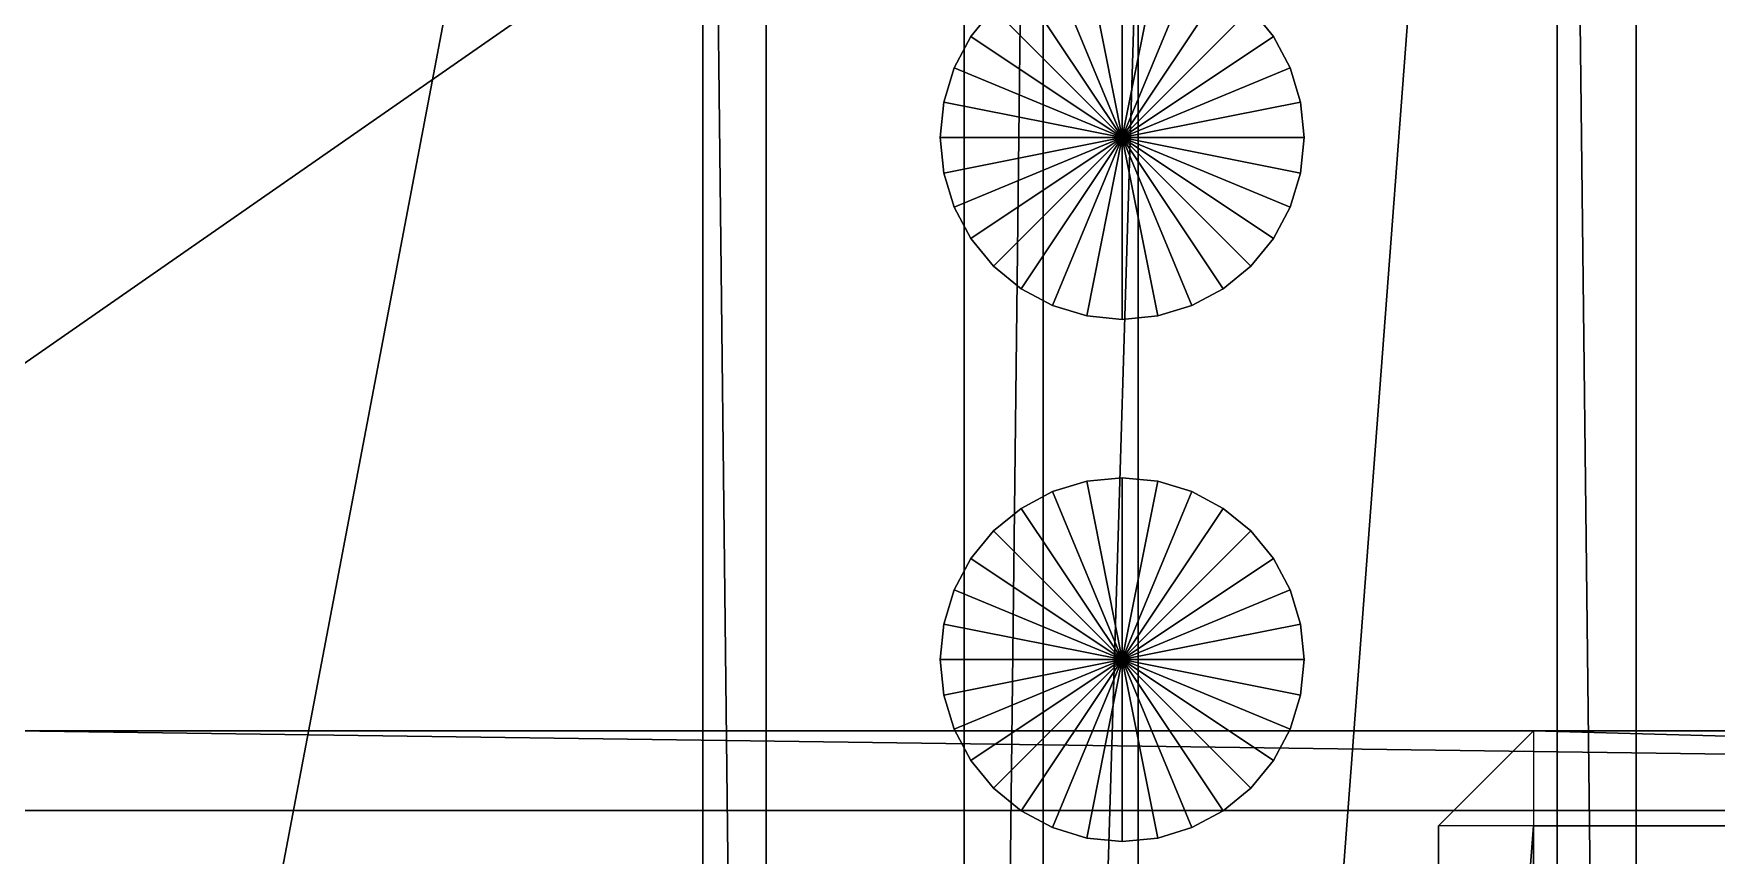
# Model space of a CAD drawing. Header units: millimetres. Extents: x -18 to 4450, y -985 to 970.
# Drawn here: x 332.4 to 545.1, y 74.2 to 178.1 of the extents above; entities that cross this region are included whole.
import ezdxf

# ---------------------------------------------------------------- set-up
doc = ezdxf.new("R2010")
doc.units = ezdxf.units.MM
for name, color, linetype in [('body__hood_center_raised_rib', 40, 'CONTINUOUS'), ('body__hood_closed_reference', 40, 'CONTINUOUS'), ('body__hood_crowned_closed_skin', 40, 'CONTINUOUS'), ('chassis__crossmember_1', 251, 'CONTINUOUS'), ('engine_bay__engine_block', 8, 'CONTINUOUS'), ('engine_bay__inline_six_intake_stack_5', 9, 'CONTINUOUS'), ('engine_bay__inline_six_intake_stack_6', 9, 'CONTINUOUS'), ('engine_bay__valve_cover', 9, 'CONTINUOUS'), ('mechanical_clearance__fan_radiator_clearance_envelope', 7, 'CONTINUOUS')]:
    doc.layers.add(name, color=color, linetype=linetype)

msp = doc.modelspace()

# ---------------------------------------------------------------- linework, layer by layer
at = {"layer": 'body__hood_center_raised_rib'}
for points in [[(330.080003, 90.000004, 1287.08005), (330.080003, 90.000004, 1314.919949), (1069.919944, 90.000004, 1314.919949)], [(330.080003, 90.000004, 1287.08005), (1069.919944, 90.000004, 1314.919949), (1069.919944, 90.000004, 1287.08005)], [(330.080003, 90.000004, 1287.08005), (330.080003, 79.920001, 1276.99995), (1069.919944, 79.920001, 1276.99995)], [(330.080003, 90.000004, 1287.08005), (1069.919944, 79.920001, 1276.99995), (1069.919944, 90.000004, 1287.08005)], [(330.080003, 90.000004, 1314.919949), (330.080003, 79.920001, 1325.000048), (1069.919944, 79.920001, 1325.000048)], [(330.080003, 90.000004, 1314.919949), (1069.919944, 79.920001, 1325.000048), (1069.919944, 90.000004, 1314.919949)], [(330.080003, -79.920001, 1325.000048), (1069.919944, -79.920001, 1325.000048), (1069.919944, 79.920001, 1325.000048)], [(330.080003, -79.920001, 1325.000048), (1069.919944, 79.920001, 1325.000048), (330.080003, 79.920001, 1325.000048)], [(330.080003, -79.920001, 1276.99995), (330.080003, 79.920001, 1276.99995), (1069.919944, 79.920001, 1276.99995)], [(330.080003, -79.920001, 1276.99995), (1069.919944, 79.920001, 1276.99995), (1069.919944, -79.920001, 1276.99995)]]:
    msp.add_3dface(points, dxfattribs=at)
at = {"layer": 'body__hood_closed_reference'}
for points in [[(237.979993, -687.020004, 1253.000021), (1142.019987, -687.020004, 1253.000021), (1142.019987, 687.020004, 1253.000021)], [(237.979993, -687.020004, 1253.000021), (1142.019987, 687.020004, 1253.000021), (237.979993, 687.020004, 1253.000021)], [(237.979993, -687.020004, 1215.000033), (237.979993, 687.020004, 1215.000033), (1142.019987, 687.020004, 1215.000033)], [(237.979993, -687.020004, 1215.000033), (1142.019987, 687.020004, 1215.000033), (1142.019987, -687.020004, 1215.000033)]]:
    msp.add_3dface(points, dxfattribs=at)
at = {"layer": 'body__hood_crowned_closed_skin'}
for points in [[(135.000005, 0, 1256.000042), (1057.999969, 0, 1322.000027), (1057.999969, 642.00002, 1296.000004)], [(135.000005, 0, 1256.000042), (1057.999969, 642.00002, 1296.000004), (135.000005, 642.00002, 1230.000019)], [(135.000005, 0, 1235.999942), (135.000005, 642.00002, 1210.000038), (1057.999969, 642.00002, 1276.000023)], [(135.000005, 0, 1235.999942), (1057.999969, 642.00002, 1276.000023), (1057.999969, 0, 1302.000046)]]:
    msp.add_3dface(points, dxfattribs=at)
at = {"layer": 'chassis__crossmember_1'}
for points in [[(449.999988, -430.000007, 465.000004), (449.999988, -430.000007, 540.000021), (449.999988, 430.000007, 540.000021)], [(449.999988, -430.000007, 465.000004), (449.999988, 430.000007, 540.000021), (449.999988, 430.000007, 465.000004)], [(449.999988, -430.000007, 465.000004), (460.000008, -430.000007, 455.000013), (460.000008, 430.000007, 455.000013)], [(449.999988, -430.000007, 465.000004), (460.000008, 430.000007, 455.000013), (449.999988, 430.000007, 465.000004)], [(449.999988, -430.000007, 540.000021), (460.000008, -430.000007, 550.000012), (460.000008, 430.000007, 550.000012)], [(449.999988, -430.000007, 540.000021), (460.000008, 430.000007, 550.000012), (449.999988, 430.000007, 540.000021)], [(460.000008, -430.000007, 550.000012), (524.999976, -430.000007, 550.000012), (524.999976, 430.000007, 550.000012)], [(460.000008, -430.000007, 550.000012), (524.999976, 430.000007, 550.000012), (460.000008, 430.000007, 550.000012)], [(460.000008, -430.000007, 455.000013), (460.000008, 430.000007, 455.000013), (524.999976, 430.000007, 455.000013)], [(460.000008, -430.000007, 455.000013), (524.999976, 430.000007, 455.000013), (524.999976, -430.000007, 455.000013)], [(535.000026, -430.000007, 465.000004), (524.999976, -430.000007, 455.000013), (524.999976, 430.000007, 455.000013)], [(535.000026, -430.000007, 465.000004), (524.999976, 430.000007, 455.000013), (535.000026, 430.000007, 465.000004)], [(535.000026, -430.000007, 540.000021), (524.999976, -430.000007, 550.000012), (524.999976, 430.000007, 550.000012)], [(535.000026, -430.000007, 540.000021), (524.999976, 430.000007, 550.000012), (535.000026, 430.000007, 540.000021)], [(535.000026, -430.000007, 465.000004), (535.000026, 430.000007, 465.000004), (535.000026, 430.000007, 540.000021)], [(535.000026, -430.000007, 465.000004), (535.000026, 430.000007, 540.000021), (535.000026, -430.000007, 540.000021)]]:
    msp.add_3dface(points, dxfattribs=at)
at = {"layer": 'engine_bay__engine_block'}
for points in [[(460.000008, -197.999999, 731.999993), (460.000008, -197.999999, 1138.000011), (460.000008, 197.999999, 1138.000011)], [(460.000008, -197.999999, 731.999993), (460.000008, 197.999999, 1138.000011), (460.000008, 197.999999, 731.999993)], [(460.000008, -197.999999, 731.999993), (472.000003, -197.999999, 720.000029), (472.000003, 197.999999, 720.000029)], [(460.000008, -197.999999, 731.999993), (472.000003, 197.999999, 720.000029), (460.000008, 197.999999, 731.999993)], [(460.000008, -197.999999, 1138.000011), (472.000003, -197.999999, 1149.999976), (472.000003, 197.999999, 1149.999976)], [(460.000008, -197.999999, 1138.000011), (472.000003, 197.999999, 1149.999976), (460.000008, 197.999999, 1138.000011)], [(472.000003, -197.999999, 1149.999976), (967.999995, -197.999999, 1149.999976), (967.999995, 197.999999, 1149.999976)], [(472.000003, -197.999999, 1149.999976), (967.999995, 197.999999, 1149.999976), (472.000003, 197.999999, 1149.999976)], [(472.000003, -197.999999, 720.000029), (472.000003, 197.999999, 720.000029), (967.999995, 197.999999, 720.000029)], [(472.000003, -197.999999, 720.000029), (967.999995, 197.999999, 720.000029), (967.999995, -197.999999, 720.000029)]]:
    msp.add_3dface(points, dxfattribs=at)
at = {"layer": 'engine_bay__inline_six_intake_stack_5'}
for points in [[(465.512931, 121.558063, 1070.000052), (465.512931, 121.558063, 1250), (461.19827, 120.249227, 1250)], [(465.512931, 121.558063, 1070.000052), (461.19827, 120.249227, 1250), (461.19827, 120.249227, 1070.000052)], [(469.999999, 98.999999, 1070.000052), (461.19827, 120.249227, 1070.000052), (465.512931, 121.558063, 1070.000052)], [(469.999999, 98.999999, 1250), (465.512931, 121.558063, 1250), (461.19827, 120.249227, 1250)], [(469.999999, 122.000001, 1070.000052), (469.999999, 122.000001, 1250), (465.512931, 121.558063, 1250)], [(469.999999, 122.000001, 1070.000052), (465.512931, 121.558063, 1250), (465.512931, 121.558063, 1070.000052)], [(469.999999, 98.999999, 1070.000052), (465.512931, 121.558063, 1070.000052), (469.999999, 122.000001, 1070.000052)], [(469.999999, 98.999999, 1250), (469.999999, 122.000001, 1250), (465.512931, 121.558063, 1250)], [(474.487066, 121.558063, 1070.000052), (474.487066, 121.558063, 1250), (469.999999, 122.000001, 1250)], [(474.487066, 121.558063, 1070.000052), (469.999999, 122.000001, 1250), (469.999999, 122.000001, 1070.000052)], [(469.999999, 98.999999, 1070.000052), (469.999999, 122.000001, 1070.000052), (474.487066, 121.558063, 1070.000052)], [(469.999999, 98.999999, 1250), (474.487066, 121.558063, 1250), (469.999999, 122.000001, 1250)], [(469.999999, 98.999999, 1070.000052), (474.487066, 121.558063, 1070.000052), (478.801727, 120.249227, 1070.000052)], [(469.999999, 98.999999, 1250), (478.801727, 120.249227, 1250), (474.487066, 121.558063, 1250)], [(478.801727, 120.249227, 1070.000052), (478.801727, 120.249227, 1250), (474.487066, 121.558063, 1250)], [(478.801727, 120.249227, 1070.000052), (474.487066, 121.558063, 1250), (474.487066, 121.558063, 1070.000052)], [(461.19827, 120.249227, 1070.000052), (461.19827, 120.249227, 1250), (457.221895, 118.1238, 1250)], [(461.19827, 120.249227, 1070.000052), (457.221895, 118.1238, 1250), (457.221895, 118.1238, 1070.000052)], [(469.999999, 98.999999, 1070.000052), (457.221895, 118.1238, 1070.000052), (461.19827, 120.249227, 1070.000052)], [(469.999999, 98.999999, 1250), (461.19827, 120.249227, 1250), (457.221895, 118.1238, 1250)], [(469.999999, 98.999999, 1070.000052), (478.801727, 120.249227, 1070.000052), (482.778102, 118.1238, 1070.000052)], [(469.999999, 98.999999, 1250), (482.778102, 118.1238, 1250), (478.801727, 120.249227, 1250)], [(482.778102, 118.1238, 1070.000052), (482.778102, 118.1238, 1250), (478.801727, 120.249227, 1250)], [(482.778102, 118.1238, 1070.000052), (478.801727, 120.249227, 1250), (478.801727, 120.249227, 1070.000052)], [(457.221895, 118.1238, 1070.000052), (457.221895, 118.1238, 1250), (453.736544, 115.263455, 1250)], [(457.221895, 118.1238, 1070.000052), (453.736544, 115.263455, 1250), (453.736544, 115.263455, 1070.000052)], [(469.999999, 98.999999, 1070.000052), (453.736544, 115.263455, 1070.000052), (457.221895, 118.1238, 1070.000052)], [(469.999999, 98.999999, 1250), (457.221895, 118.1238, 1250), (453.736544, 115.263455, 1250)], [(469.999999, 98.999999, 1070.000052), (482.778102, 118.1238, 1070.000052), (486.263454, 115.263455, 1070.000052)], [(469.999999, 98.999999, 1250), (486.263454, 115.263455, 1250), (482.778102, 118.1238, 1250)], [(486.263454, 115.263455, 1070.000052), (486.263454, 115.263455, 1250), (482.778102, 118.1238, 1250)], [(486.263454, 115.263455, 1070.000052), (482.778102, 118.1238, 1250), (482.778102, 118.1238, 1070.000052)], [(453.736544, 115.263455, 1070.000052), (453.736544, 115.263455, 1250), (450.876206, 111.778118, 1250)], [(453.736544, 115.263455, 1070.000052), (450.876206, 111.778118, 1250), (450.876206, 111.778118, 1070.000052)], [(469.999999, 98.999999, 1070.000052), (450.876206, 111.778118, 1070.000052), (453.736544, 115.263455, 1070.000052)], [(469.999999, 98.999999, 1250), (453.736544, 115.263455, 1250), (450.876206, 111.778118, 1250)], [(469.999999, 98.999999, 1070.000052), (486.263454, 115.263455, 1070.000052), (489.123791, 111.778118, 1070.000052)], [(469.999999, 98.999999, 1250), (489.123791, 111.778118, 1250), (486.263454, 115.263455, 1250)], [(489.123791, 111.778118, 1070.000052), (489.123791, 111.778118, 1250), (486.263454, 115.263455, 1250)], [(489.123791, 111.778118, 1070.000052), (486.263454, 115.263455, 1250), (486.263454, 115.263455, 1070.000052)], [(450.876206, 111.778118, 1070.000052), (450.876206, 111.778118, 1250), (448.750764, 107.80172, 1250)], [(450.876206, 111.778118, 1070.000052), (448.750764, 107.80172, 1250), (448.750764, 107.80172, 1070.000052)], [(469.999999, 98.999999, 1070.000052), (448.750764, 107.80172, 1070.000052), (450.876206, 111.778118, 1070.000052)], [(469.999999, 98.999999, 1250), (450.876206, 111.778118, 1250), (448.750764, 107.80172, 1250)], [(469.999999, 98.999999, 1070.000052), (489.123791, 111.778118, 1070.000052), (491.249233, 107.80172, 1070.000052)], [(469.999999, 98.999999, 1250), (491.249233, 107.80172, 1250), (489.123791, 111.778118, 1250)], [(491.249233, 107.80172, 1070.000052), (491.249233, 107.80172, 1250), (489.123791, 111.778118, 1250)], [(491.249233, 107.80172, 1070.000052), (489.123791, 111.778118, 1250), (489.123791, 111.778118, 1070.000052)], [(448.750764, 107.80172, 1070.000052), (448.750764, 107.80172, 1250), (447.441936, 103.487074, 1250)], [(448.750764, 107.80172, 1070.000052), (447.441936, 103.487074, 1250), (447.441936, 103.487074, 1070.000052)], [(469.999999, 98.999999, 1070.000052), (447.441936, 103.487074, 1070.000052), (448.750764, 107.80172, 1070.000052)], [(469.999999, 98.999999, 1250), (448.750764, 107.80172, 1250), (447.441936, 103.487074, 1250)], [(469.999999, 98.999999, 1070.000052), (491.249233, 107.80172, 1070.000052), (492.558062, 103.487074, 1070.000052)], [(469.999999, 98.999999, 1250), (492.558062, 103.487074, 1250), (491.249233, 107.80172, 1250)], [(492.558062, 103.487074, 1070.000052), (492.558062, 103.487074, 1250), (491.249233, 107.80172, 1250)], [(492.558062, 103.487074, 1070.000052), (491.249233, 107.80172, 1250), (491.249233, 107.80172, 1070.000052)], [(447.441936, 103.487074, 1070.000052), (447.441936, 103.487074, 1250), (446.999997, 98.999999, 1250)], [(447.441936, 103.487074, 1070.000052), (446.999997, 98.999999, 1250), (446.999997, 98.999999, 1070.000052)], [(469.999999, 98.999999, 1070.000052), (446.999997, 98.999999, 1070.000052), (447.441936, 103.487074, 1070.000052)], [(469.999999, 98.999999, 1250), (447.441936, 103.487074, 1250), (446.999997, 98.999999, 1250)], [(469.999999, 98.999999, 1070.000052), (492.558062, 103.487074, 1070.000052), (493.000001, 98.999999, 1070.000052)], [(469.999999, 98.999999, 1250), (493.000001, 98.999999, 1250), (492.558062, 103.487074, 1250)], [(493.000001, 98.999999, 1070.000052), (493.000001, 98.999999, 1250), (492.558062, 103.487074, 1250)], [(493.000001, 98.999999, 1070.000052), (492.558062, 103.487074, 1250), (492.558062, 103.487074, 1070.000052)], [(446.999997, 98.999999, 1070.000052), (446.999997, 98.999999, 1250), (447.441936, 94.512925, 1250)], [(446.999997, 98.999999, 1070.000052), (447.441936, 94.512925, 1250), (447.441936, 94.512925, 1070.000052)], [(469.999999, 98.999999, 1070.000052), (447.441936, 94.512925, 1070.000052), (446.999997, 98.999999, 1070.000052)], [(469.999999, 98.999999, 1250), (446.999997, 98.999999, 1250), (447.441936, 94.512925, 1250)], [(469.999999, 98.999999, 1070.000052), (448.750764, 90.198278, 1070.000052), (447.441936, 94.512925, 1070.000052)], [(469.999999, 98.999999, 1250), (447.441936, 94.512925, 1250), (448.750764, 90.198278, 1250)], [(469.999999, 98.999999, 1070.000052), (450.876206, 86.221881, 1070.000052), (448.750764, 90.198278, 1070.000052)], [(469.999999, 98.999999, 1250), (448.750764, 90.198278, 1250), (450.876206, 86.221881, 1250)], [(469.999999, 98.999999, 1070.000052), (453.736544, 82.736544, 1070.000052), (450.876206, 86.221881, 1070.000052)], [(469.999999, 98.999999, 1250), (450.876206, 86.221881, 1250), (453.736544, 82.736544, 1250)], [(469.999999, 98.999999, 1070.000052), (457.221895, 79.876199, 1070.000052), (453.736544, 82.736544, 1070.000052)], [(469.999999, 98.999999, 1250), (453.736544, 82.736544, 1250), (457.221895, 79.876199, 1250)], [(469.999999, 98.999999, 1070.000052), (461.19827, 77.750772, 1070.000052), (457.221895, 79.876199, 1070.000052)], [(469.999999, 98.999999, 1250), (457.221895, 79.876199, 1250), (461.19827, 77.750772, 1250)], [(469.999999, 98.999999, 1070.000052), (465.512931, 76.441936, 1070.000052), (461.19827, 77.750772, 1070.000052)], [(469.999999, 98.999999, 1250), (461.19827, 77.750772, 1250), (465.512931, 76.441936, 1250)], [(469.999999, 98.999999, 1070.000052), (469.999999, 75.999998, 1070.000052), (465.512931, 76.441936, 1070.000052)], [(469.999999, 98.999999, 1250), (465.512931, 76.441936, 1250), (469.999999, 75.999998, 1250)], [(469.999999, 98.999999, 1070.000052), (474.487066, 76.441936, 1070.000052), (469.999999, 75.999998, 1070.000052)], [(469.999999, 98.999999, 1250), (469.999999, 75.999998, 1250), (474.487066, 76.441936, 1250)], [(469.999999, 98.999999, 1070.000052), (478.801727, 77.750772, 1070.000052), (474.487066, 76.441936, 1070.000052)], [(469.999999, 98.999999, 1250), (474.487066, 76.441936, 1250), (478.801727, 77.750772, 1250)], [(469.999999, 98.999999, 1070.000052), (482.778102, 79.876199, 1070.000052), (478.801727, 77.750772, 1070.000052)], [(469.999999, 98.999999, 1250), (478.801727, 77.750772, 1250), (482.778102, 79.876199, 1250)], [(469.999999, 98.999999, 1070.000052), (486.263454, 82.736544, 1070.000052), (482.778102, 79.876199, 1070.000052)], [(469.999999, 98.999999, 1250), (482.778102, 79.876199, 1250), (486.263454, 82.736544, 1250)], [(469.999999, 98.999999, 1070.000052), (489.123791, 86.221881, 1070.000052), (486.263454, 82.736544, 1070.000052)], [(469.999999, 98.999999, 1250), (486.263454, 82.736544, 1250), (489.123791, 86.221881, 1250)], [(469.999999, 98.999999, 1070.000052), (491.249233, 90.198278, 1070.000052), (489.123791, 86.221881, 1070.000052)], [(469.999999, 98.999999, 1250), (489.123791, 86.221881, 1250), (491.249233, 90.198278, 1250)], [(469.999999, 98.999999, 1070.000052), (492.558062, 94.512925, 1070.000052), (491.249233, 90.198278, 1070.000052)], [(469.999999, 98.999999, 1250), (491.249233, 90.198278, 1250), (492.558062, 94.512925, 1250)], [(469.999999, 98.999999, 1070.000052), (493.000001, 98.999999, 1070.000052), (492.558062, 94.512925, 1070.000052)], [(469.999999, 98.999999, 1250), (492.558062, 94.512925, 1250), (493.000001, 98.999999, 1250)], [(492.558062, 94.512925, 1070.000052), (492.558062, 94.512925, 1250), (493.000001, 98.999999, 1250)], [(492.558062, 94.512925, 1070.000052), (493.000001, 98.999999, 1250), (493.000001, 98.999999, 1070.000052)], [(447.441936, 94.512925, 1070.000052), (447.441936, 94.512925, 1250), (448.750764, 90.198278, 1250)], [(447.441936, 94.512925, 1070.000052), (448.750764, 90.198278, 1250), (448.750764, 90.198278, 1070.000052)], [(491.249233, 90.198278, 1070.000052), (491.249233, 90.198278, 1250), (492.558062, 94.512925, 1250)], [(491.249233, 90.198278, 1070.000052), (492.558062, 94.512925, 1250), (492.558062, 94.512925, 1070.000052)], [(448.750764, 90.198278, 1070.000052), (448.750764, 90.198278, 1250), (450.876206, 86.221881, 1250)], [(448.750764, 90.198278, 1070.000052), (450.876206, 86.221881, 1250), (450.876206, 86.221881, 1070.000052)], [(489.123791, 86.221881, 1070.000052), (489.123791, 86.221881, 1250), (491.249233, 90.198278, 1250)], [(489.123791, 86.221881, 1070.000052), (491.249233, 90.198278, 1250), (491.249233, 90.198278, 1070.000052)], [(450.876206, 86.221881, 1070.000052), (450.876206, 86.221881, 1250), (453.736544, 82.736544, 1250)], [(450.876206, 86.221881, 1070.000052), (453.736544, 82.736544, 1250), (453.736544, 82.736544, 1070.000052)], [(486.263454, 82.736544, 1070.000052), (486.263454, 82.736544, 1250), (489.123791, 86.221881, 1250)], [(486.263454, 82.736544, 1070.000052), (489.123791, 86.221881, 1250), (489.123791, 86.221881, 1070.000052)], [(453.736544, 82.736544, 1070.000052), (453.736544, 82.736544, 1250), (457.221895, 79.876199, 1250)], [(453.736544, 82.736544, 1070.000052), (457.221895, 79.876199, 1250), (457.221895, 79.876199, 1070.000052)], [(482.778102, 79.876199, 1070.000052), (482.778102, 79.876199, 1250), (486.263454, 82.736544, 1250)], [(482.778102, 79.876199, 1070.000052), (486.263454, 82.736544, 1250), (486.263454, 82.736544, 1070.000052)], [(457.221895, 79.876199, 1070.000052), (457.221895, 79.876199, 1250), (461.19827, 77.750772, 1250)], [(457.221895, 79.876199, 1070.000052), (461.19827, 77.750772, 1250), (461.19827, 77.750772, 1070.000052)], [(478.801727, 77.750772, 1070.000052), (478.801727, 77.750772, 1250), (482.778102, 79.876199, 1250)], [(478.801727, 77.750772, 1070.000052), (482.778102, 79.876199, 1250), (482.778102, 79.876199, 1070.000052)], [(461.19827, 77.750772, 1070.000052), (461.19827, 77.750772, 1250), (465.512931, 76.441936, 1250)], [(461.19827, 77.750772, 1070.000052), (465.512931, 76.441936, 1250), (465.512931, 76.441936, 1070.000052)], [(474.487066, 76.441936, 1070.000052), (474.487066, 76.441936, 1250), (478.801727, 77.750772, 1250)], [(474.487066, 76.441936, 1070.000052), (478.801727, 77.750772, 1250), (478.801727, 77.750772, 1070.000052)], [(465.512931, 76.441936, 1070.000052), (465.512931, 76.441936, 1250), (469.999999, 75.999998, 1250)], [(465.512931, 76.441936, 1070.000052), (469.999999, 75.999998, 1250), (469.999999, 75.999998, 1070.000052)], [(469.999999, 75.999998, 1070.000052), (469.999999, 75.999998, 1250), (474.487066, 76.441936, 1250)], [(469.999999, 75.999998, 1070.000052), (474.487066, 76.441936, 1250), (474.487066, 76.441936, 1070.000052)]]:
    msp.add_3dface(points, dxfattribs=at)
at = {"layer": 'engine_bay__inline_six_intake_stack_6'}
for points in [[(469.999999, 165.000007, 1070.000052), (461.19827, 186.249226, 1070.000052), (465.512931, 187.558055, 1070.000052)], [(469.999999, 165.000007, 1250), (465.512931, 187.558055, 1250), (461.19827, 186.249226, 1250)], [(469.999999, 165.000007, 1070.000052), (465.512931, 187.558055, 1070.000052), (469.999999, 187.999994, 1070.000052)], [(469.999999, 165.000007, 1250), (469.999999, 187.999994, 1250), (465.512931, 187.558055, 1250)], [(469.999999, 165.000007, 1070.000052), (469.999999, 187.999994, 1070.000052), (474.487066, 187.558055, 1070.000052)], [(469.999999, 165.000007, 1250), (474.487066, 187.558055, 1250), (469.999999, 187.999994, 1250)], [(469.999999, 165.000007, 1070.000052), (474.487066, 187.558055, 1070.000052), (478.801727, 186.249226, 1070.000052)], [(469.999999, 165.000007, 1250), (478.801727, 186.249226, 1250), (474.487066, 187.558055, 1250)], [(469.999999, 165.000007, 1070.000052), (457.221895, 184.123799, 1070.000052), (461.19827, 186.249226, 1070.000052)], [(469.999999, 165.000007, 1250), (461.19827, 186.249226, 1250), (457.221895, 184.123799, 1250)], [(469.999999, 165.000007, 1070.000052), (478.801727, 186.249226, 1070.000052), (482.778102, 184.123799, 1070.000052)], [(469.999999, 165.000007, 1250), (482.778102, 184.123799, 1250), (478.801727, 186.249226, 1250)], [(469.999999, 165.000007, 1070.000052), (453.736544, 181.263462, 1070.000052), (457.221895, 184.123799, 1070.000052)], [(469.999999, 165.000007, 1250), (457.221895, 184.123799, 1250), (453.736544, 181.263462, 1250)], [(469.999999, 165.000007, 1070.000052), (482.778102, 184.123799, 1070.000052), (486.263454, 181.263462, 1070.000052)], [(469.999999, 165.000007, 1250), (486.263454, 181.263462, 1250), (482.778102, 184.123799, 1250)], [(453.736544, 181.263462, 1070.000052), (453.736544, 181.263462, 1250), (450.876206, 177.77811, 1250)], [(453.736544, 181.263462, 1070.000052), (450.876206, 177.77811, 1250), (450.876206, 177.77811, 1070.000052)], [(469.999999, 165.000007, 1070.000052), (450.876206, 177.77811, 1070.000052), (453.736544, 181.263462, 1070.000052)], [(469.999999, 165.000007, 1250), (453.736544, 181.263462, 1250), (450.876206, 177.77811, 1250)], [(469.999999, 165.000007, 1070.000052), (486.263454, 181.263462, 1070.000052), (489.123791, 177.77811, 1070.000052)], [(469.999999, 165.000007, 1250), (489.123791, 177.77811, 1250), (486.263454, 181.263462, 1250)], [(489.123791, 177.77811, 1070.000052), (489.123791, 177.77811, 1250), (486.263454, 181.263462, 1250)], [(489.123791, 177.77811, 1070.000052), (486.263454, 181.263462, 1250), (486.263454, 181.263462, 1070.000052)], [(450.876206, 177.77811, 1070.000052), (450.876206, 177.77811, 1250), (448.750764, 173.80172, 1250)], [(450.876206, 177.77811, 1070.000052), (448.750764, 173.80172, 1250), (448.750764, 173.80172, 1070.000052)], [(469.999999, 165.000007, 1070.000052), (448.750764, 173.80172, 1070.000052), (450.876206, 177.77811, 1070.000052)], [(469.999999, 165.000007, 1250), (450.876206, 177.77811, 1250), (448.750764, 173.80172, 1250)], [(469.999999, 165.000007, 1070.000052), (489.123791, 177.77811, 1070.000052), (491.249233, 173.80172, 1070.000052)], [(469.999999, 165.000007, 1250), (491.249233, 173.80172, 1250), (489.123791, 177.77811, 1250)], [(491.249233, 173.80172, 1070.000052), (491.249233, 173.80172, 1250), (489.123791, 177.77811, 1250)], [(491.249233, 173.80172, 1070.000052), (489.123791, 177.77811, 1250), (489.123791, 177.77811, 1070.000052)], [(448.750764, 173.80172, 1070.000052), (448.750764, 173.80172, 1250), (447.441936, 169.487074, 1250)], [(448.750764, 173.80172, 1070.000052), (447.441936, 169.487074, 1250), (447.441936, 169.487074, 1070.000052)], [(469.999999, 165.000007, 1070.000052), (447.441936, 169.487074, 1070.000052), (448.750764, 173.80172, 1070.000052)], [(469.999999, 165.000007, 1250), (448.750764, 173.80172, 1250), (447.441936, 169.487074, 1250)], [(469.999999, 165.000007, 1070.000052), (491.249233, 173.80172, 1070.000052), (492.558062, 169.487074, 1070.000052)], [(469.999999, 165.000007, 1250), (492.558062, 169.487074, 1250), (491.249233, 173.80172, 1250)], [(492.558062, 169.487074, 1070.000052), (492.558062, 169.487074, 1250), (491.249233, 173.80172, 1250)], [(492.558062, 169.487074, 1070.000052), (491.249233, 173.80172, 1250), (491.249233, 173.80172, 1070.000052)], [(447.441936, 169.487074, 1070.000052), (447.441936, 169.487074, 1250), (446.999997, 165.000007, 1250)], [(447.441936, 169.487074, 1070.000052), (446.999997, 165.000007, 1250), (446.999997, 165.000007, 1070.000052)], [(469.999999, 165.000007, 1070.000052), (446.999997, 165.000007, 1070.000052), (447.441936, 169.487074, 1070.000052)], [(469.999999, 165.000007, 1250), (447.441936, 169.487074, 1250), (446.999997, 165.000007, 1250)], [(469.999999, 165.000007, 1070.000052), (492.558062, 169.487074, 1070.000052), (493.000001, 165.000007, 1070.000052)], [(469.999999, 165.000007, 1250), (493.000001, 165.000007, 1250), (492.558062, 169.487074, 1250)], [(493.000001, 165.000007, 1070.000052), (493.000001, 165.000007, 1250), (492.558062, 169.487074, 1250)], [(493.000001, 165.000007, 1070.000052), (492.558062, 169.487074, 1250), (492.558062, 169.487074, 1070.000052)], [(446.999997, 165.000007, 1070.000052), (446.999997, 165.000007, 1250), (447.441936, 160.512924, 1250)], [(446.999997, 165.000007, 1070.000052), (447.441936, 160.512924, 1250), (447.441936, 160.512924, 1070.000052)], [(469.999999, 165.000007, 1070.000052), (447.441936, 160.512924, 1070.000052), (446.999997, 165.000007, 1070.000052)], [(469.999999, 165.000007, 1250), (446.999997, 165.000007, 1250), (447.441936, 160.512924, 1250)], [(469.999999, 165.000007, 1070.000052), (448.750764, 156.198278, 1070.000052), (447.441936, 160.512924, 1070.000052)], [(469.999999, 165.000007, 1250), (447.441936, 160.512924, 1250), (448.750764, 156.198278, 1250)], [(469.999999, 165.000007, 1070.000052), (450.876206, 152.221888, 1070.000052), (448.750764, 156.198278, 1070.000052)], [(469.999999, 165.000007, 1250), (448.750764, 156.198278, 1250), (450.876206, 152.221888, 1250)], [(469.999999, 165.000007, 1070.000052), (453.736544, 148.736551, 1070.000052), (450.876206, 152.221888, 1070.000052)], [(469.999999, 165.000007, 1250), (450.876206, 152.221888, 1250), (453.736544, 148.736551, 1250)], [(469.999999, 165.000007, 1070.000052), (457.221895, 145.876199, 1070.000052), (453.736544, 148.736551, 1070.000052)], [(469.999999, 165.000007, 1250), (453.736544, 148.736551, 1250), (457.221895, 145.876199, 1250)], [(469.999999, 165.000007, 1070.000052), (461.19827, 143.750772, 1070.000052), (457.221895, 145.876199, 1070.000052)], [(469.999999, 165.000007, 1250), (457.221895, 145.876199, 1250), (461.19827, 143.750772, 1250)], [(469.999999, 165.000007, 1070.000052), (465.512931, 142.441943, 1070.000052), (461.19827, 143.750772, 1070.000052)], [(469.999999, 165.000007, 1250), (461.19827, 143.750772, 1250), (465.512931, 142.441943, 1250)], [(469.999999, 165.000007, 1070.000052), (469.999999, 142.000005, 1070.000052), (465.512931, 142.441943, 1070.000052)], [(469.999999, 165.000007, 1250), (465.512931, 142.441943, 1250), (469.999999, 142.000005, 1250)], [(469.999999, 165.000007, 1070.000052), (474.487066, 142.441943, 1070.000052), (469.999999, 142.000005, 1070.000052)], [(469.999999, 165.000007, 1250), (469.999999, 142.000005, 1250), (474.487066, 142.441943, 1250)], [(469.999999, 165.000007, 1070.000052), (478.801727, 143.750772, 1070.000052), (474.487066, 142.441943, 1070.000052)], [(469.999999, 165.000007, 1250), (474.487066, 142.441943, 1250), (478.801727, 143.750772, 1250)], [(469.999999, 165.000007, 1070.000052), (482.778102, 145.876199, 1070.000052), (478.801727, 143.750772, 1070.000052)], [(469.999999, 165.000007, 1250), (478.801727, 143.750772, 1250), (482.778102, 145.876199, 1250)], [(469.999999, 165.000007, 1070.000052), (486.263454, 148.736551, 1070.000052), (482.778102, 145.876199, 1070.000052)], [(469.999999, 165.000007, 1250), (482.778102, 145.876199, 1250), (486.263454, 148.736551, 1250)], [(469.999999, 165.000007, 1070.000052), (489.123791, 152.221888, 1070.000052), (486.263454, 148.736551, 1070.000052)], [(469.999999, 165.000007, 1250), (486.263454, 148.736551, 1250), (489.123791, 152.221888, 1250)], [(469.999999, 165.000007, 1070.000052), (491.249233, 156.198278, 1070.000052), (489.123791, 152.221888, 1070.000052)], [(469.999999, 165.000007, 1250), (489.123791, 152.221888, 1250), (491.249233, 156.198278, 1250)], [(469.999999, 165.000007, 1070.000052), (492.558062, 160.512924, 1070.000052), (491.249233, 156.198278, 1070.000052)], [(469.999999, 165.000007, 1250), (491.249233, 156.198278, 1250), (492.558062, 160.512924, 1250)], [(469.999999, 165.000007, 1070.000052), (493.000001, 165.000007, 1070.000052), (492.558062, 160.512924, 1070.000052)], [(469.999999, 165.000007, 1250), (492.558062, 160.512924, 1250), (493.000001, 165.000007, 1250)], [(492.558062, 160.512924, 1070.000052), (492.558062, 160.512924, 1250), (493.000001, 165.000007, 1250)], [(492.558062, 160.512924, 1070.000052), (493.000001, 165.000007, 1250), (493.000001, 165.000007, 1070.000052)], [(447.441936, 160.512924, 1070.000052), (447.441936, 160.512924, 1250), (448.750764, 156.198278, 1250)], [(447.441936, 160.512924, 1070.000052), (448.750764, 156.198278, 1250), (448.750764, 156.198278, 1070.000052)], [(491.249233, 156.198278, 1070.000052), (491.249233, 156.198278, 1250), (492.558062, 160.512924, 1250)], [(491.249233, 156.198278, 1070.000052), (492.558062, 160.512924, 1250), (492.558062, 160.512924, 1070.000052)], [(448.750764, 156.198278, 1070.000052), (448.750764, 156.198278, 1250), (450.876206, 152.221888, 1250)], [(448.750764, 156.198278, 1070.000052), (450.876206, 152.221888, 1250), (450.876206, 152.221888, 1070.000052)], [(489.123791, 152.221888, 1070.000052), (489.123791, 152.221888, 1250), (491.249233, 156.198278, 1250)], [(489.123791, 152.221888, 1070.000052), (491.249233, 156.198278, 1250), (491.249233, 156.198278, 1070.000052)], [(450.876206, 152.221888, 1070.000052), (450.876206, 152.221888, 1250), (453.736544, 148.736551, 1250)], [(450.876206, 152.221888, 1070.000052), (453.736544, 148.736551, 1250), (453.736544, 148.736551, 1070.000052)], [(486.263454, 148.736551, 1070.000052), (486.263454, 148.736551, 1250), (489.123791, 152.221888, 1250)], [(486.263454, 148.736551, 1070.000052), (489.123791, 152.221888, 1250), (489.123791, 152.221888, 1070.000052)], [(453.736544, 148.736551, 1070.000052), (453.736544, 148.736551, 1250), (457.221895, 145.876199, 1250)], [(453.736544, 148.736551, 1070.000052), (457.221895, 145.876199, 1250), (457.221895, 145.876199, 1070.000052)], [(482.778102, 145.876199, 1070.000052), (482.778102, 145.876199, 1250), (486.263454, 148.736551, 1250)], [(482.778102, 145.876199, 1070.000052), (486.263454, 148.736551, 1250), (486.263454, 148.736551, 1070.000052)], [(457.221895, 145.876199, 1070.000052), (457.221895, 145.876199, 1250), (461.19827, 143.750772, 1250)], [(457.221895, 145.876199, 1070.000052), (461.19827, 143.750772, 1250), (461.19827, 143.750772, 1070.000052)], [(478.801727, 143.750772, 1070.000052), (478.801727, 143.750772, 1250), (482.778102, 145.876199, 1250)], [(478.801727, 143.750772, 1070.000052), (482.778102, 145.876199, 1250), (482.778102, 145.876199, 1070.000052)], [(461.19827, 143.750772, 1070.000052), (461.19827, 143.750772, 1250), (465.512931, 142.441943, 1250)], [(461.19827, 143.750772, 1070.000052), (465.512931, 142.441943, 1250), (465.512931, 142.441943, 1070.000052)], [(474.487066, 142.441943, 1070.000052), (474.487066, 142.441943, 1250), (478.801727, 143.750772, 1250)], [(474.487066, 142.441943, 1070.000052), (478.801727, 143.750772, 1250), (478.801727, 143.750772, 1070.000052)], [(465.512931, 142.441943, 1070.000052), (465.512931, 142.441943, 1250), (469.999999, 142.000005, 1250)], [(465.512931, 142.441943, 1070.000052), (469.999999, 142.000005, 1250), (469.999999, 142.000005, 1070.000052)], [(469.999999, 142.000005, 1070.000052), (469.999999, 142.000005, 1250), (474.487066, 142.441943, 1250)], [(469.999999, 142.000005, 1070.000052), (474.487066, 142.441943, 1250), (474.487066, 142.441943, 1070.000052)]]:
    msp.add_3dface(points, dxfattribs=at)
at = {"layer": 'engine_bay__valve_cover'}
for points in [[(509.99999, 78.000002, 1092.000008), (522.000015, 90.000004, 1092.000008), (522.000015, 90.000004, 1138.000011)], [(509.99999, 78.000002, 1092.000008), (522.000015, 90.000004, 1138.000011), (509.99999, 78.000002, 1138.000011)], [(509.99999, 78.000002, 1092.000008), (522.000015, 90.000004, 1092.000008), (522.000015, 78.000002, 1080.000043)], [(509.99999, 78.000002, 1138.000011), (522.000015, 90.000004, 1138.000011), (522.000015, 78.000002, 1149.999976)], [(522.000015, 90.000004, 1092.000008), (522.000015, 90.000004, 1138.000011), (958.000004, 90.000004, 1138.000011)], [(522.000015, 90.000004, 1092.000008), (958.000004, 90.000004, 1138.000011), (958.000004, 90.000004, 1092.000008)], [(522.000015, 90.000004, 1092.000008), (522.000015, 78.000002, 1080.000043), (958.000004, 78.000002, 1080.000043)], [(522.000015, 90.000004, 1092.000008), (958.000004, 78.000002, 1080.000043), (958.000004, 90.000004, 1092.000008)], [(522.000015, 90.000004, 1138.000011), (522.000015, 78.000002, 1149.999976), (958.000004, 78.000002, 1149.999976)], [(522.000015, 90.000004, 1138.000011), (958.000004, 78.000002, 1149.999976), (958.000004, 90.000004, 1138.000011)], [(509.99999, -78.000002, 1092.000008), (509.99999, -78.000002, 1138.000011), (509.99999, 78.000002, 1138.000011)], [(509.99999, -78.000002, 1092.000008), (509.99999, 78.000002, 1138.000011), (509.99999, 78.000002, 1092.000008)], [(509.99999, -78.000002, 1092.000008), (522.000015, -78.000002, 1080.000043), (522.000015, 78.000002, 1080.000043)], [(509.99999, -78.000002, 1092.000008), (522.000015, 78.000002, 1080.000043), (509.99999, 78.000002, 1092.000008)], [(509.99999, -78.000002, 1138.000011), (522.000015, -78.000002, 1149.999976), (522.000015, 78.000002, 1149.999976)], [(509.99999, -78.000002, 1138.000011), (522.000015, 78.000002, 1149.999976), (509.99999, 78.000002, 1138.000011)], [(522.000015, -78.000002, 1149.999976), (958.000004, -78.000002, 1149.999976), (958.000004, 78.000002, 1149.999976)], [(522.000015, -78.000002, 1149.999976), (958.000004, 78.000002, 1149.999976), (522.000015, 78.000002, 1149.999976)], [(522.000015, -78.000002, 1080.000043), (522.000015, 78.000002, 1080.000043), (958.000004, 78.000002, 1080.000043)], [(522.000015, -78.000002, 1080.000043), (958.000004, 78.000002, 1080.000043), (958.000004, -78.000002, 1080.000043)]]:
    msp.add_3dface(points, dxfattribs=at)
at = {"layer": 'mechanical_clearance__fan_radiator_clearance_envelope'}
for points in [[(282.999992, -351.999998, 1500), (416.999996, -351.999998, 1500), (416.999996, 351.999998, 1500)], [(282.999992, -351.999998, 1500), (416.999996, 351.999998, 1500), (282.999992, 351.999998, 1500)], [(282.999992, -351.999998, 990.00001), (282.999992, 351.999998, 990.00001), (416.999996, 351.999998, 990.00001)], [(282.999992, -351.999998, 990.00001), (416.999996, 351.999998, 990.00001), (416.999996, -351.999998, 990.00001)], [(425.000012, -351.999998, 998.000026), (416.999996, -351.999998, 990.00001), (416.999996, 351.999998, 990.00001)], [(425.000012, -351.999998, 998.000026), (416.999996, 351.999998, 990.00001), (425.000012, 351.999998, 998.000026)], [(425.000012, -351.999998, 1491.999984), (416.999996, -351.999998, 1500), (416.999996, 351.999998, 1500)], [(425.000012, -351.999998, 1491.999984), (416.999996, 351.999998, 1500), (425.000012, 351.999998, 1491.999984)], [(425.000012, -351.999998, 998.000026), (425.000012, 351.999998, 998.000026), (425.000012, 351.999998, 1491.999984)], [(425.000012, -351.999998, 998.000026), (425.000012, 351.999998, 1491.999984), (425.000012, -351.999998, 1491.999984)]]:
    msp.add_3dface(points, dxfattribs=at)

doc.saveas('drawing.dxf')
